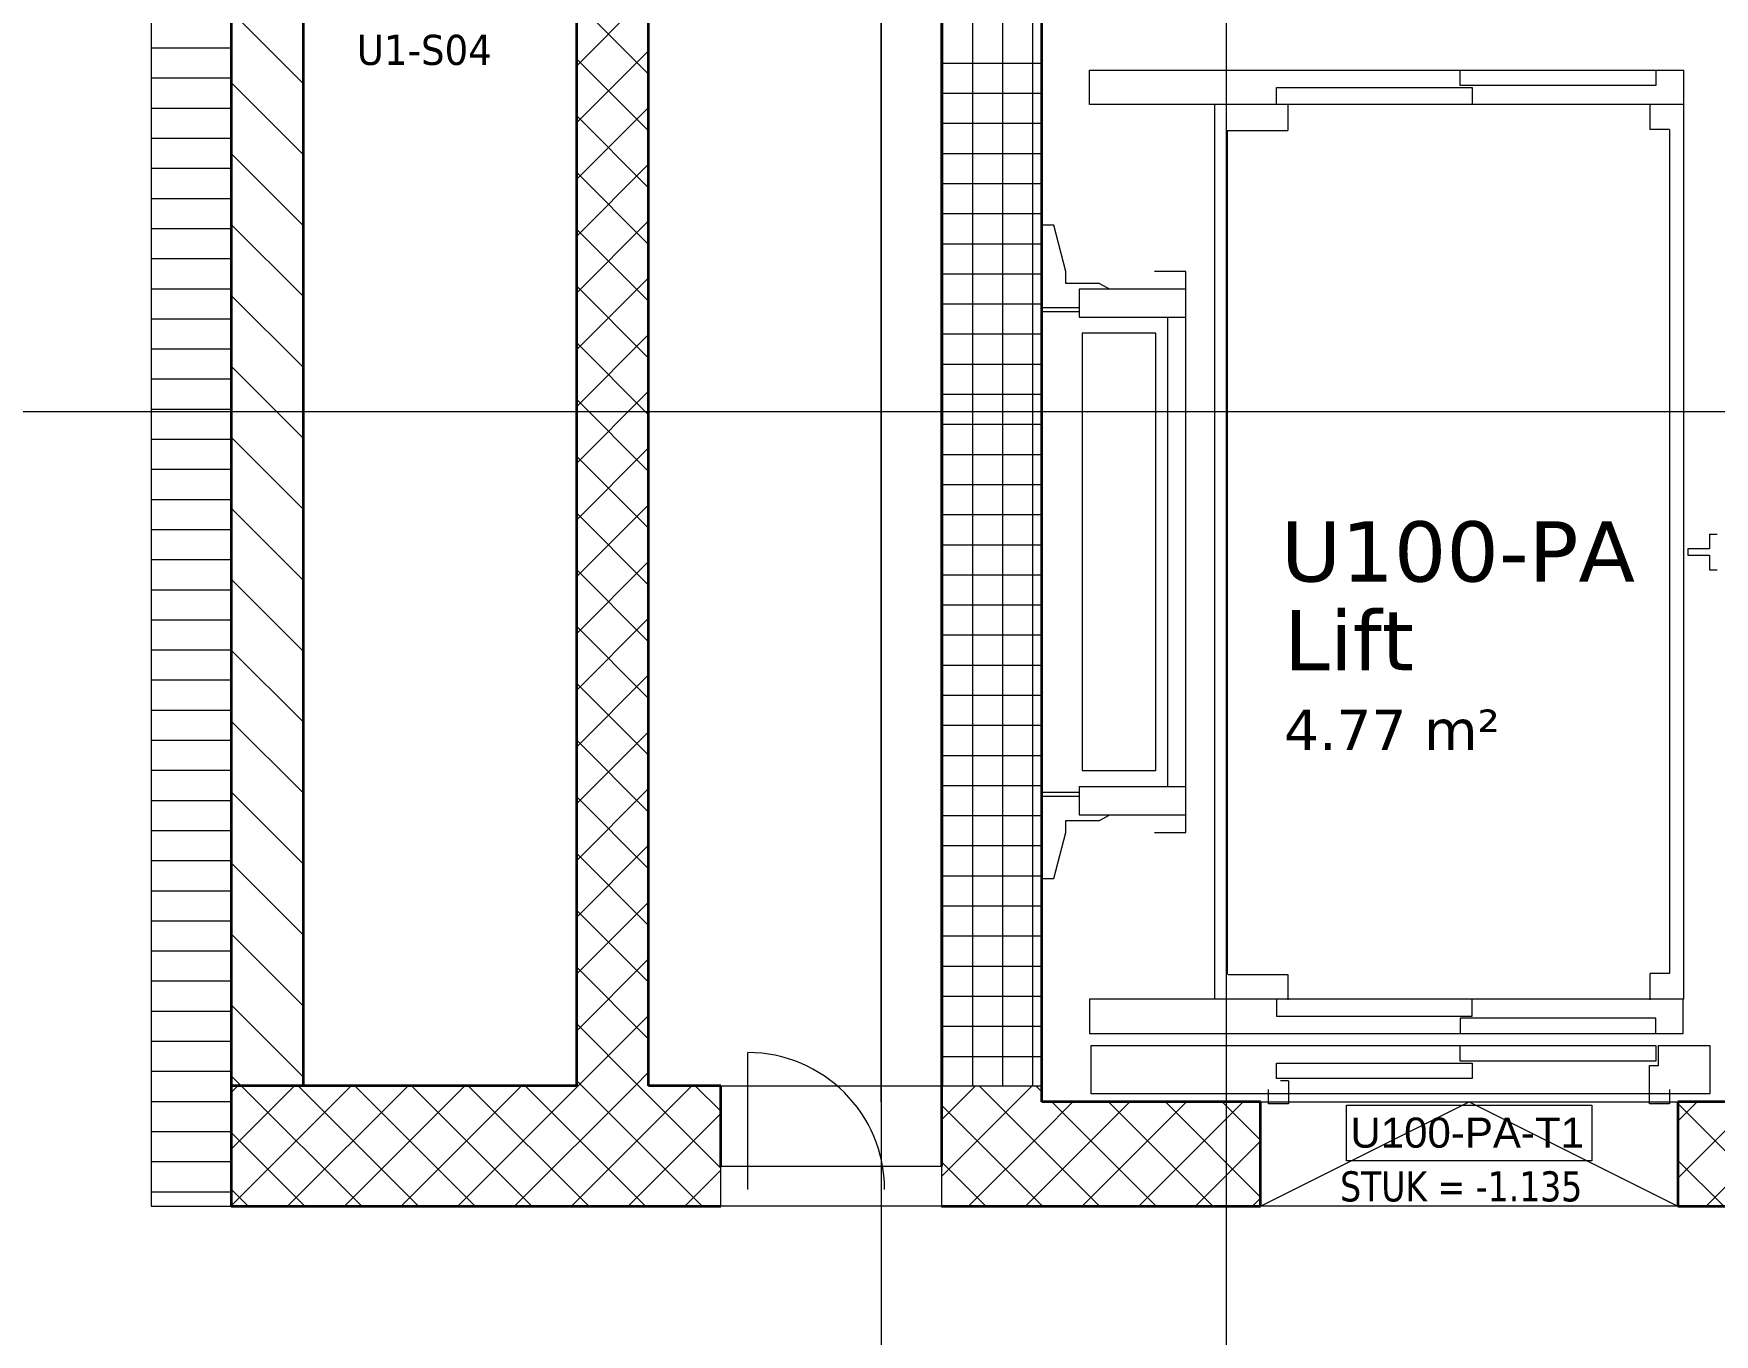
# Model space of a CAD drawing. Extents: x -1907 to 937, y -179 to 966.
# Drawn here: x -481.9 to -398.1, y 424.4 to 489.2 of the extents above; entities that cross this region are included whole.
import ezdxf
from ezdxf.lldxf.tags import DXFTag

# ---------------------------------------------------------------- set-up
doc = ezdxf.new("R2010")
doc.units = 0
doc.layers.get('0').update_dxf_attribs({"lineweight": 13})
for name, color, linetype, lineweight in [('A-AREA-____-IDEN', 7, 'Continuous', 5), ('A-DETL-____-HDLN', 7, '_Verdeckte Linien_', 9), ('A-DOOR-____-IDEN', 7, 'Continuous', 5), ('A-DOOR-____-OTLN', 7, 'Continuous', 9), ('A-FLOR-____-OTLN', 7, 'Continuous', 9), ('A-GENM-____-OTLN', 7, 'Continuous', 9), ('A-WALL-____-MCUT', 7, 'Continuous', 35), ('A-WALL-____-PATT', 7, 'Continuous', 35), ('I-WALL-____-OTLN', 7, 'Continuous', 9), ('S-GRID-____-OTLN', 7, 'Continuous', 5)]:
    doc.layers.add(name, color=color, linetype=linetype, lineweight=lineweight)
doc.styles.get("Standard").update_dxf_attribs({"font": 'arial.ttf'})
tags = doc.linetypes.add('_Rasterlinie_', pattern=[0.375, 0.2, -0.05, 0.075, -0.05]).pattern_tags.tags
tags[10:11] = [DXFTag(74, 4), DXFTag(75, 0), DXFTag(340, '0'), DXFTag(46, 1.0), DXFTag(50, 0.0), DXFTag(44, 0.0), DXFTag(45, 0.0)]
tags[8:9] = [DXFTag(74, 4), DXFTag(75, 0), DXFTag(340, '0'), DXFTag(46, 1.0), DXFTag(50, 0.0), DXFTag(44, 0.0), DXFTag(45, 0.0)]
tags[6:7] = [DXFTag(74, 4), DXFTag(75, 0), DXFTag(340, '0'), DXFTag(46, 1.0), DXFTag(50, 0.0), DXFTag(44, 0.0), DXFTag(45, 0.0)]
tags[4:5] = [DXFTag(74, 4), DXFTag(75, 0), DXFTag(340, '0'), DXFTag(46, 1.0), DXFTag(50, 0.0), DXFTag(44, 0.0), DXFTag(45, 0.0)]
tags = doc.linetypes.add('_Verdeckte Linien_', pattern=[0.15, 0.1, -0.05]).pattern_tags.tags
tags[6:7] = [DXFTag(74, 4), DXFTag(75, 0), DXFTag(340, '0'), DXFTag(46, 1.0), DXFTag(50, 0.0), DXFTag(44, 0.0), DXFTag(45, 0.0)]
tags[4:5] = [DXFTag(74, 4), DXFTag(75, 0), DXFTag(340, '0'), DXFTag(46, 1.0), DXFTag(50, 0.0), DXFTag(44, 0.0), DXFTag(45, 0.0)]

# ---------------------------------------------------------------- blocks, each defined once
blk = doc.blocks.new('Referenz-A0UJ2810XE', base_point=(-1920.131, -159.413))
at = {"layer": 'A-DETL-____-HDLN', "color": 0, "linetype": '_Verdeckte Linien_', "ltscale": 0.13}
for p, q in [((-439.661, 435.95), (-439.661, 511.75)), ((-439.661, 511.75), (-439.661, 417.45))]:
    blk.add_line(p, q, dxfattribs=at)
at = {"layer": 'A-DOOR-____-IDEN', "color": 0, "linetype": 'Continuous', "ltscale": 0.13}
for p, q in [((-416.482, 435.786), (-404.242, 435.786)), ((-416.482, 433.006), (-416.482, 435.786)), ((-404.242, 435.786), (-404.242, 433.006)), ((-404.242, 433.006), (-416.482, 433.006))]:
    blk.add_line(p, q, dxfattribs=at)
at = {"layer": 'A-DOOR-____-OTLN', "color": 0, "linetype": 'Continuous', "ltscale": 0.13}
for p, q in [((-446.321, 431.59), (-446.321, 438.41)), ((-420.761, 430.75), (-410.361, 435.95)), ((-410.361, 435.95), (-399.961, 430.75)), ((-447.661, 430.75), (-447.661, 432.75)), ((-447.661, 432.75), (-436.661, 432.75)), ((-436.661, 432.75), (-436.661, 430.75)), ((-436.661, 430.75), (-447.661, 430.75))]:
    blk.add_line(p, q, dxfattribs=at)
blk.add_ellipse((-446.321, 431.59), major_axis=(6.82, 0), ratio=1, start_param=0, end_param=1.570796, dxfattribs=at)
at = {"layer": 'A-FLOR-____-OTLN', "color": 0, "linetype": 'Continuous', "ltscale": 0.13}
for p, q in [((-420.761, 435.95), (-399.961, 435.95)), ((-399.961, 430.75), (-420.761, 430.75))]:
    blk.add_line(p, q, dxfattribs=at)
at = {"layer": 'A-GENM-____-OTLN', "color": 0, "linetype": '_Verdeckte Linien_', "ltscale": 0.13}
for p, q in [((-451.261, 490.75), (-451.261, 436.75)), ((-436.661, 436.75), (-436.661, 490.75)), ((-451.261, 436.75), (-436.661, 436.75))]:
    blk.add_line(p, q, dxfattribs=at)
at = {"layer": 'A-GENM-____-OTLN', "color": 0, "linetype": 'Continuous', "ltscale": 0.13}
for p, q in [((-429.291, 485.649), (-429.291, 487.36)), ((-429.291, 487.36), (-399.657, 487.36)), ((-410.816, 486.598), (-410.816, 487.343)), ((-401.063, 487.343), (-401.063, 486.598)), ((-399.657, 441.064), (-399.657, 487.36)), ((-419.96, 486.496), (-410.207, 486.496)), ((-419.96, 485.649), (-419.96, 486.496)), ((-401.063, 486.598), (-410.816, 486.598)), ((-410.207, 486.496), (-410.207, 485.649)), ((-399.691, 485.649), (-429.291, 485.649)), ((-423.059, 485.649), (-423.059, 441.064)), ((-419.402, 485.649), (-419.402, 484.362)), ((-401.334, 484.413), (-401.334, 485.649)), ((-422.416, 484.362), (-419.402, 484.362)), ((-422.416, 484.362), (-422.416, 442.3)), ((-400.369, 484.413), (-401.334, 484.413)), ((-400.369, 484.413), (-400.369, 442.351)), ((-431.069, 479.638), (-431.661, 479.638)), ((-430.459, 477.335), (-431.069, 479.638)), ((-430.459, 476.742), (-430.459, 477.335)), ((-428.783, 476.742), (-430.459, 476.742)), ((-428.783, 476.742), (-428.275, 476.455)), ((-424.482, 477.335), (-426.039, 477.335)), ((-424.482, 449.378), (-424.482, 477.335)), ((-429.799, 476.455), (-429.799, 475.049)), ((-424.499, 476.455), (-429.799, 476.455)), ((-431.661, 475.54), (-429.799, 475.54)), ((-431.661, 475.337), (-429.799, 475.337)), ((-429.799, 475.049), (-424.499, 475.049)), ((-425.396, 475.049), (-425.396, 451.664)), ((-425.972, 474.253), (-429.646, 474.253)), ((-429.646, 474.253), (-429.646, 452.46)), ((-425.972, 452.46), (-425.972, 474.253)), ((-398.387, 464.246), (-397.998, 464.246)), ((-398.387, 464.246), (-398.387, 463.518)), ((-399.454, 463.518), (-399.454, 463.196)), ((-398.387, 463.518), (-399.454, 463.518)), ((-399.454, 463.196), (-398.387, 463.196)), ((-398.387, 463.196), (-398.387, 462.468)), ((-398.387, 462.468), (-397.998, 462.468)), ((-429.646, 452.46), (-425.972, 452.46)), ((-429.799, 451.664), (-424.499, 451.664)), ((-429.799, 451.664), (-429.799, 450.259)), ((-429.799, 451.376), (-431.661, 451.376)), ((-429.799, 451.173), (-431.661, 451.173)), ((-430.459, 449.971), (-428.783, 449.971)), ((-430.459, 449.378), (-430.459, 449.971)), ((-429.799, 450.259), (-424.499, 450.259)), ((-428.783, 449.971), (-428.275, 450.259)), ((-431.069, 447.075), (-430.459, 449.378)), ((-426.039, 449.378), (-424.482, 449.378)), ((-431.661, 447.075), (-431.069, 447.075)), ((-400.369, 442.351), (-401.334, 442.351)), ((-401.334, 441.03), (-401.334, 442.351)), ((-422.365, 442.3), (-419.402, 442.3)), ((-419.402, 442.3), (-419.402, 441.03)), ((-429.291, 441.064), (-429.291, 439.354)), ((-399.691, 441.064), (-429.291, 441.064)), ((-419.96, 441.064), (-419.96, 440.217)), ((-410.207, 440.217), (-410.207, 441.064)), ((-399.691, 439.354), (-399.691, 441.064)), ((-419.96, 440.217), (-410.207, 440.217)), ((-410.816, 440.116), (-410.816, 439.371)), ((-401.063, 440.116), (-410.816, 440.116)), ((-401.063, 439.371), (-401.063, 440.116)), ((-429.291, 439.354), (-399.691, 439.354)), ((-429.206, 438.761), (-410.816, 438.761)), ((-429.206, 436.356), (-429.206, 438.761)), ((-410.816, 438.761), (-401.063, 438.761)), ((-410.816, 437.982), (-410.816, 438.761)), ((-401.063, 438.761), (-401.063, 437.982)), ((-400.927, 438.761), (-398.37, 438.761)), ((-400.927, 437.762), (-400.927, 438.761)), ((-398.37, 438.761), (-398.37, 436.356)), ((-419.96, 437.88), (-410.207, 437.88)), ((-419.96, 437.118), (-419.96, 437.88)), ((-401.063, 437.982), (-410.816, 437.982)), ((-410.207, 437.88), (-410.207, 437.118)), ((-401.368, 437.762), (-400.927, 437.762)), ((-401.368, 435.848), (-401.368, 437.762)), ((-420.367, 435.848), (-420.367, 436.56)), ((-410.207, 437.118), (-419.96, 437.118)), ((-419.368, 437), (-419.757, 437)), ((-419.368, 437), (-419.368, 435.848)), ((-400.369, 436.56), (-400.369, 435.848)), ((-398.37, 436.356), (-429.206, 436.356)), ((-419.368, 435.848), (-420.367, 435.848)), ((-400.369, 435.848), (-401.368, 435.848))]:
    blk.add_line(p, q, dxfattribs=at)
at = {"layer": 'A-WALL-____-MCUT', "color": 0, "linetype": 'Continuous', "lineweight": 9, "ltscale": 0.13}
for p, q in [((-476.061, 594.15), (-476.061, 430.75)), ((-436.661, 436.75), (-431.661, 436.75)), ((-476.061, 430.75), (-472.061, 430.75))]:
    blk.add_line(p, q, dxfattribs=at)
at = {"layer": 'A-WALL-____-MCUT', "color": 0, "linetype": 'Continuous', "ltscale": 0.35}
for p, q in [((-472.061, 593.95), (-472.061, 430.75)), ((-468.461, 436.75), (-468.461, 490.75)), ((-454.861, 490.75), (-454.861, 436.75)), ((-451.261, 436.75), (-451.261, 490.75)), ((-436.661, 490.75), (-436.661, 432.75)), ((-431.661, 435.95), (-431.661, 490.75)), ((-454.861, 436.75), (-472.061, 436.75)), ((-447.661, 436.75), (-451.261, 436.75)), ((-447.661, 432.75), (-447.661, 436.75)), ((-420.761, 435.95), (-431.661, 435.95)), ((-420.761, 430.75), (-420.761, 435.95)), ((-396.861, 435.95), (-399.961, 435.95)), ((-399.961, 435.95), (-399.961, 430.75)), ((-472.061, 430.75), (-447.661, 430.75)), ((-436.661, 430.75), (-420.761, 430.75)), ((-399.961, 430.75), (-390.161, 430.75))]:
    blk.add_line(p, q, dxfattribs=at)
at = {"layer": 'A-WALL-____-PATT', "color": 0, "linetype": 'Continuous', "lineweight": 9, "ltscale": 0.13}
for p, q in [((-472.061, 490.286), (-468.461, 486.686)), ((-454.861, 487.566), (-451.677, 490.75)), ((-451.261, 487.163), (-454.848, 490.75)), ((-436.601, 436.75), (-436.601, 490.75)), ((-435.101, 436.75), (-435.101, 490.75)), ((-433.601, 436.75), (-433.601, 490.75)), ((-432.101, 436.75), (-432.101, 490.75)), ((-472.061, 488.459), (-476.061, 488.459)), ((-454.861, 484.737), (-451.261, 488.337)), ((-451.261, 484.335), (-454.861, 487.935)), ((-436.661, 487.719), (-431.661, 487.719)), ((-472.061, 486.959), (-476.061, 486.959)), ((-472.061, 486.75), (-468.461, 483.15)), ((-436.661, 486.219), (-431.661, 486.219)), ((-472.061, 485.459), (-476.061, 485.459)), ((-454.861, 481.909), (-451.261, 485.509)), ((-451.261, 481.507), (-454.861, 485.107)), ((-436.661, 484.719), (-431.661, 484.719)), ((-472.061, 483.959), (-476.061, 483.959)), ((-472.061, 483.215), (-468.461, 479.615)), ((-454.861, 479.081), (-451.261, 482.681)), ((-436.661, 483.219), (-431.661, 483.219)), ((-472.061, 482.459), (-476.061, 482.459)), ((-451.261, 478.678), (-454.861, 482.278)), ((-436.661, 481.719), (-431.661, 481.719)), ((-472.061, 480.959), (-476.061, 480.959)), ((-436.661, 480.219), (-431.661, 480.219)), ((-472.061, 479.459), (-476.061, 479.459)), ((-472.061, 479.679), (-468.461, 476.079)), ((-454.861, 476.252), (-451.261, 479.852)), ((-451.261, 475.85), (-454.861, 479.45)), ((-436.661, 478.719), (-431.661, 478.719)), ((-472.061, 477.959), (-476.061, 477.959)), ((-454.861, 473.424), (-451.261, 477.024)), ((-436.661, 477.219), (-431.661, 477.219)), ((-472.061, 476.459), (-476.061, 476.459)), ((-472.061, 476.144), (-468.461, 472.544)), ((-451.261, 473.021), (-454.861, 476.621)), ((-436.661, 475.719), (-431.661, 475.719)), ((-472.061, 474.959), (-476.061, 474.959)), ((-454.861, 470.595), (-451.261, 474.195)), ((-436.661, 474.219), (-431.661, 474.219)), ((-472.061, 473.459), (-476.061, 473.459)), ((-451.261, 470.193), (-454.861, 473.793)), ((-472.061, 472.608), (-468.461, 469.008)), ((-436.661, 472.719), (-431.661, 472.719)), ((-472.061, 471.959), (-476.061, 471.959)), ((-454.861, 467.767), (-451.261, 471.367)), ((-451.261, 467.364), (-454.861, 470.964)), ((-436.661, 471.219), (-431.661, 471.219)), ((-472.061, 470.459), (-476.061, 470.459)), ((-436.661, 469.719), (-431.661, 469.719)), ((-472.061, 468.959), (-476.061, 468.959)), ((-472.061, 469.073), (-468.461, 465.473)), ((-454.861, 464.938), (-451.261, 468.538)), ((-472.061, 467.459), (-476.061, 467.459)), ((-451.261, 464.536), (-454.861, 468.136)), ((-436.661, 468.219), (-431.661, 468.219)), ((-436.661, 466.719), (-431.661, 466.719)), ((-472.061, 465.959), (-476.061, 465.959)), ((-472.061, 465.537), (-468.461, 461.937)), ((-454.861, 462.11), (-451.261, 465.71)), ((-451.261, 461.708), (-454.861, 465.308)), ((-436.661, 465.219), (-431.661, 465.219)), ((-472.061, 464.459), (-476.061, 464.459)), ((-436.661, 463.719), (-431.661, 463.719)), ((-472.061, 462.959), (-476.061, 462.959)), ((-454.861, 459.282), (-451.261, 462.882)), ((-451.261, 458.879), (-454.861, 462.479)), ((-472.061, 462.002), (-468.461, 458.402)), ((-436.661, 462.219), (-431.661, 462.219)), ((-472.061, 461.459), (-476.061, 461.459)), ((-472.061, 459.959), (-476.061, 459.959)), ((-454.861, 456.453), (-451.261, 460.053)), ((-436.661, 460.719), (-431.661, 460.719)), ((-451.261, 456.051), (-454.861, 459.651)), ((-436.661, 459.219), (-431.661, 459.219)), ((-472.061, 458.459), (-476.061, 458.459)), ((-472.061, 458.466), (-468.461, 454.866)), ((-436.661, 457.719), (-431.661, 457.719)), ((-472.061, 456.959), (-476.061, 456.959)), ((-454.861, 453.625), (-451.261, 457.225)), ((-451.261, 453.222), (-454.861, 456.822)), ((-436.661, 456.219), (-431.661, 456.219)), ((-472.061, 455.459), (-476.061, 455.459)), ((-472.061, 454.93), (-468.461, 451.33)), ((-454.861, 450.796), (-451.261, 454.396)), ((-436.661, 454.719), (-431.661, 454.719)), ((-472.061, 453.959), (-476.061, 453.959)), ((-451.261, 450.394), (-454.861, 453.994)), ((-436.661, 453.219), (-431.661, 453.219)), ((-472.061, 452.459), (-476.061, 452.459)), ((-454.861, 447.968), (-451.261, 451.568)), ((-436.661, 451.719), (-431.661, 451.719)), ((-472.061, 450.959), (-476.061, 450.959)), ((-472.061, 451.395), (-468.461, 447.795)), ((-451.261, 447.565), (-454.861, 451.165)), ((-436.661, 450.219), (-431.661, 450.219)), ((-472.061, 449.459), (-476.061, 449.459)), ((-454.861, 445.139), (-451.261, 448.739)), ((-451.261, 444.737), (-454.861, 448.337)), ((-436.661, 448.719), (-431.661, 448.719)), ((-472.061, 447.959), (-476.061, 447.959)), ((-472.061, 447.859), (-468.461, 444.259)), ((-436.661, 447.219), (-431.661, 447.219)), ((-472.061, 446.459), (-476.061, 446.459)), ((-454.861, 442.311), (-451.261, 445.911)), ((-436.661, 445.719), (-431.661, 445.719)), ((-472.061, 444.959), (-476.061, 444.959)), ((-451.261, 441.909), (-454.861, 445.509)), ((-472.061, 444.324), (-468.461, 440.724)), ((-436.661, 444.219), (-431.661, 444.219)), ((-472.061, 443.459), (-476.061, 443.459)), ((-454.861, 439.483), (-451.261, 443.083)), ((-451.261, 439.08), (-454.861, 442.68)), ((-436.661, 442.719), (-431.661, 442.719)), ((-472.061, 441.959), (-476.061, 441.959)), ((-472.061, 440.788), (-468.461, 437.188)), ((-436.661, 441.219), (-431.661, 441.219)), ((-472.061, 440.459), (-476.061, 440.459)), ((-451.76, 436.75), (-454.861, 439.852)), ((-454.765, 436.75), (-451.261, 440.254)), ((-436.661, 439.719), (-431.661, 439.719)), ((-472.061, 438.959), (-476.061, 438.959)), ((-436.661, 438.219), (-431.661, 438.219)), ((-472.061, 437.459), (-476.061, 437.459)), ((-451.937, 436.75), (-451.261, 437.426)), ((-472.061, 437.253), (-471.559, 436.75)), ((-472.061, 436.425), (-471.736, 436.75)), ((-472.061, 433.596), (-468.908, 436.75)), ((-472.061, 430.768), (-466.079, 436.75)), ((-465.559, 430.75), (-471.559, 436.75)), ((-469.251, 430.75), (-463.251, 436.75)), ((-462.73, 430.75), (-468.73, 436.75)), ((-466.422, 430.75), (-460.422, 436.75)), ((-459.902, 430.75), (-465.902, 436.75)), ((-463.594, 430.75), (-457.594, 436.75)), ((-457.073, 430.75), (-463.073, 436.75)), ((-460.765, 430.75), (-454.765, 436.75)), ((-454.245, 430.75), (-460.245, 436.75)), ((-457.937, 430.75), (-451.937, 436.75)), ((-451.416, 430.75), (-457.416, 436.75)), ((-455.109, 430.75), (-449.109, 436.75)), ((-454.588, 436.75), (-454.861, 437.023)), ((-448.588, 430.75), (-454.588, 436.75)), ((-447.661, 432.652), (-451.76, 436.75)), ((-447.661, 435.48), (-448.931, 436.75)), ((-436.661, 435.055), (-434.966, 436.75)), ((-436.661, 432.227), (-432.138, 436.75)), ((-431.661, 433.622), (-434.789, 436.75)), ((-431.661, 436.451), (-431.961, 436.75)), ((-472.061, 435.959), (-476.061, 435.959)), ((-431.661, 430.794), (-436.661, 435.794)), ((-431.661, 434.398), (-430.11, 435.95)), ((-431.661, 431.57), (-427.281, 435.95)), ((-425.961, 430.75), (-431.161, 435.95)), ((-429.653, 430.75), (-424.453, 435.95)), ((-423.132, 430.75), (-428.332, 435.95)), ((-426.824, 430.75), (-421.624, 435.95)), ((-420.761, 431.208), (-425.504, 435.95)), ((-420.761, 434.036), (-422.675, 435.95)), ((-399.961, 434.986), (-398.997, 435.95)), ((-399.961, 432.157), (-396.168, 435.95)), ((-394.848, 430.75), (-399.961, 435.863)), ((-398.54, 430.75), (-393.34, 435.95)), ((-452.28, 430.75), (-447.661, 435.369)), ((-472.061, 434.459), (-476.061, 434.459)), ((-468.387, 430.75), (-472.061, 434.424)), ((-435.31, 430.75), (-431.661, 434.398)), ((-423.996, 430.75), (-420.761, 433.985)), ((-428.789, 430.75), (-431.661, 433.622)), ((-472.061, 432.959), (-476.061, 432.959)), ((-449.452, 430.75), (-447.661, 432.54)), ((-434.446, 430.75), (-436.661, 432.965)), ((-397.676, 430.75), (-399.961, 433.035)), ((-472.061, 431.459), (-476.061, 431.459)), ((-471.215, 430.75), (-472.061, 431.596)), ((-432.481, 430.75), (-431.661, 431.57)), ((-431.617, 430.75), (-431.661, 430.794)), ((-421.167, 430.75), (-420.761, 431.156))]:
    blk.add_line(p, q, dxfattribs=at)
at = {"layer": 'I-WALL-____-OTLN', "color": 0, "linetype": 'Continuous', "ltscale": 0.13}
blk.add_line((-447.661, 436.75), (-436.661, 436.75), dxfattribs=at)
at = {"layer": 'S-GRID-____-OTLN', "color": 0, "linetype": '_Rasterlinie_', "ltscale": 0.13}
for p, q in [((-422.461, 186.65), (-422.461, 950.472)), ((-944.261, 470.35), (300.929, 470.35))]:
    blk.add_line(p, q, dxfattribs=at)
at = {"layer": 'A-AREA-____-IDEN', "color": 0, "linetype": 'Continuous', "ltscale": 0.13, "attachment_point": 1}
for s, insert, char_height in [('{\\W0.9;\\fVerdana;U1-S04}', (-465.806, 489.127), 1.5), ('{\\fVerdana;U100-PA}', (-419.745, 464.883), 3), ('{\\fVerdana;Lift}', (-419.602, 460.46), 3), ('{\\fVerdana;4.77 m²}', (-419.593, 455.49), 2)]:
    blk.add_mtext(s, dxfattribs=dict(at, insert=insert, char_height=char_height))
at = {"layer": 'A-DOOR-____-IDEN', "color": 0, "linetype": 'Continuous', "ltscale": 0.13, "char_height": 1.5, "attachment_point": 1}
for s, insert in [('{\\fArial;U100-PA-T1}', (-416.282, 435.168)), ('{\\W0.8;\\fVerdana;STUK = -1.135}', (-416.791, 432.49))]:
    blk.add_mtext(s, dxfattribs=dict(at, insert=insert))

msp = doc.modelspace()

# ---------------------------------------------------------------- block references
at = {"color": 9, "lineweight": 25, "ltscale": 0.25, "true_color": 0xc0c0c0}
msp.add_blockref('Referenz-A0UJ2810XE', (-1920.131, -159.413), dxfattribs=at)

doc.saveas('drawing.dxf')
